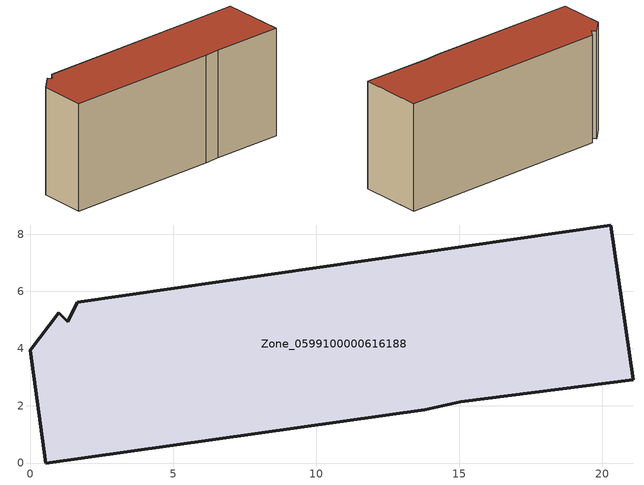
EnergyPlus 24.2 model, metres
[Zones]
Zone_0599100000616188
 floor ground (C_G): 1.31,4.94 1.65,5.61 20.3,8.32 21.09,2.91 15.05,2.14 13.79,1.86 0.54,0 0,3.94 1,5.26 z0
 wall outside (C_F): 0,3.94 0.54,0 13.79,1.86 15.05,2.14 21.09,2.91 20.3,8.32 1.65,5.61 1.31,4.94 1,5.26 0,3.94 z0:9.42
 roof outside (C_R): 1.31,4.94 1,5.26 0,3.94 0.54,0 13.79,1.86 15.05,2.14 21.09,2.91 20.3,8.32 1.65,5.61 z9.42
[BUILDING]
Pand.0599100000616188: North Axis=0; Terrain=City; Loads Convergence Tolerance Value=0.04; Temperature Convergence Tolerance Value=0.4; Solar Distribution=FullExterior; Maximum Number of Warmup Days=25; Minimum Number of Warmup Days=1
[Site:Location]
Rotterdam.The.Hague.AP_ZH_NLD Design_Conditions: Latitude=51.96; Longitude=4.45; Time Zone=1; Elevation=-4.5
[SITE:GROUNDTEMPERATURE:BUILDINGSURFACE]
18, 18, 18, 18, 18, 18, 18, 18, 18, 18, 18, 18
[MATERIAL] Thermal Absorptance=0.9; Solar Absorptance=0.7; Visible Absorptance=0.7
Name | Roughness | Thickness | Conductivity | Density | Specific Heat
G.TI.1946 | MediumSmooth | 0.15 | 1 | 540 | 1210
F.TI.1946 | Rough | 0.3 | 0.857143 | 1920 | 840
R.TI.1946 | MediumRough | 0.2 | 0.1 | 1500 | 1000
[CONSTRUCTION]
C_G: G.TI.1946
C_F: F.TI.1946
C_R: R.TI.1946
[ZONE]
Zone_0599100000616188: Type=1; Multiplier=1; Ceiling Height=Autocalculate; Volume=Autocalculate; Floor Area=autocalculate; Part of Total Floor Area=Yes
[ZONEINFILTRATION:DESIGNFLOWRATE]
Infil_Zone_0599100000616188: Zone or ZoneList or Space or SpaceList=Zone_0599100000616188; Schedule=AlwaysOn; Design Flow Rate Calculation Method=Flow/Area; Flow Rate per Floor Area=0.003; Constant Term Coefficient=1; Temperature Term Coefficient=0; Velocity Term Coefficient=0; Velocity Squared Term Coefficient=0
[HVACTEMPLATE:ZONE:IDEALLOADSAIRSYSTEM]
Zone_0599100000616188: Maximum Heating Supply Air Temperature=50; Minimum Cooling Supply Air Temperature=13; Maximum Heating Supply Air Humidity Ratio=0.0156; Minimum Cooling Supply Air Humidity Ratio=0.0077; Heating Limit=NoLimit; Cooling Limit=NoLimit; Dehumidification Control Type=ConstantSensibleHeatRatio; Cooling Sensible Heat Ratio=0.7; Dehumidification Setpoint=60; Humidification Control Type=None; Humidification Setpoint=30; Outdoor Air Method=None; Outdoor Air Flow Rate per Person=0.00944; Outdoor Air Flow Rate per Zone Floor Area=0; Outdoor Air Flow Rate per Zone=0; Demand Controlled Ventilation Type=None; Outdoor Air Economizer Type=NoEconomizer; Heat Recovery Type=None; Sensible Heat Recovery Effectiveness=0.7; Latent Heat Recovery Effectiveness=0.65
[ZONECONTROL:THERMOSTAT]
ThermostatControl_Zone_0599100000616188: Zone or ZoneList=Zone_0599100000616188; Control Type Schedule=DualSetpointControlType; Control 1=Thermostat_Zone_0599100000616188; Temperature Difference Between Cutout And Setpoint=0
[THERMOSTATSETPOINT:DUALSETPOINT]
Thermostat_Zone_0599100000616188: Heating Setpoint Temperature Schedule=HeatingSetpoint_Zone_0599100000616188; Cooling Setpoint Temperature Schedule=CoolingSetpoint_Zone_0599100000616188
[SCHEDULE:COMPACT]
HeatingSetpoint_Zone_0599100000616188: Through: 12/31, For: AllDays, Until: 24:00, 21
CoolingSetpoint_Zone_0599100000616188: Through: 12/31, For: AllDays, Until: 24:00, 24
DualSetpointControlType: Through: 12/31, For: AllDays, Until: 24:00, 4
AlwaysOn: Through: 12/31, For: AllDays, Until: 24:00, 1
